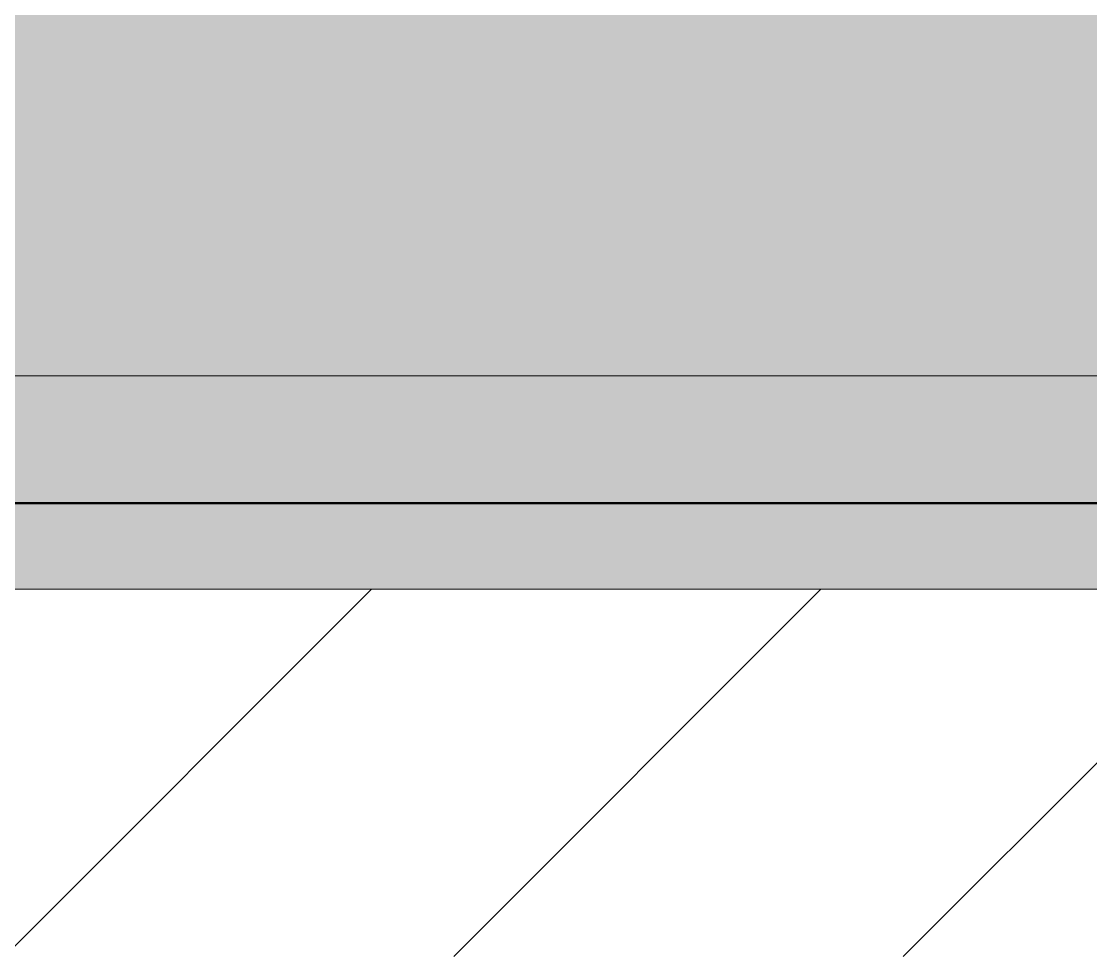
# Model space of a CAD drawing. Header units: millimetres. Extents: x -155050 to -36395, y -2753 to 7638.
# Drawn here: x -59023 to -56500, y -1819 to 386 of the extents above; entities that cross this region are included whole.
import ezdxf

# ---------------------------------------------------------------- set-up
doc = ezdxf.new("R2010")
doc.units = ezdxf.units.MM
for name, pattern in [('IMPORT-DASHDOT', [11.176, 8.128, -1.524, 0, -1.524]), ('IMPORT-DASHED _2_', [9.652, 8.128, -1.524]), ('IMPORT-DĚLICÍ2 _2_', [15.875, 6.35, -3.175, 0, -3.175, 0, -3.175]), ('IMPORT-KANVBRDO', [20, 7, -6.5, 0, -6.5]), ('IMPORT-PHANTOM2', [14.732, 8.128, -1.524, 1.016, -1.524, 1.016, -1.524])]:
    doc.linetypes.add(name, pattern=pattern)
for name, color, linetype, lineweight, true_color in [('---1 - PBS PNP-1', 1, 'Continuous', 35, 0xff0000), ('00_pl_deštová voda oblast', 6, 'Continuous', 25, 0xff00ff), ('00_pL_hranice pozemku', 1, 'Continuous', 35, 0xff0000), ('00_pL_katastr', 150, 'Continuous', 9, 0x007fff), ('00_pL_katastr-1', 150, 'Continuous', 35, 0x007fff), ('212_HK_situace_03_dwg-1', 40, 'Continuous', 9, 0xffbf00), ('A-WALL-1', 7, 'Continuous', 9, 0xd7d5cb), ('A-WALL-3', 7, 'Continuous', 9, 0xdeddc7), ('A-WALL-4', 7, 'Continuous', 9, 0x787878), ('hch kanal-2', 6, 'IMPORT-KANVBRDO', 9, 0xff00ff), ('hch oploceni-1', 7, 'IMPORT-DĚLICÍ2 _2_', 9, 0x00a5a5), ('hch teren-1', 7, 'Continuous', 9, 0x00a5a5), ('hch tok-1', 7, 'Continuous', 9, 0x00a5a5), ('hchrozvodi-1', 7, 'IMPORT-DĚLICÍ2 _2_', 9, 0x00a5a5), ('Kóty-1', 3, 'IMPORT-DASHED _2_', 9, 0x00ff00), ('Obrys', 2, 'Continuous', 9, 0xffff00), ('Obrys-3', 5, 'Continuous', 9, 0x0000ff), ('Obrys-4', 5, 'IMPORT-DASHDOT', 9, 0x0000ff), ('PDF7_0V_popis-vodovod-ostatní', 9, 'Continuous', 9, 0x808080), ('PDF7_36', 9, 'Continuous', 9, 0x808080), ('PDF7_bod-vyska', 7, 'Continuous', 9, 0x7f5f00), ('PDF7_GASNET PLYN STŘEDOTLAK', 9, 'Continuous', 9, 0x808080), ('PDF7_GASNET PLYN STŘEDOTLAK OCHRANNĚ PÁSMO', 7, 'Continuous', 9, 0xa5a552), ('PDF7_GP Budovy', 7, 'Continuous', 9, 0x260000), ('PDF7_GP Hraniční linie', 7, 'Continuous', 9, 0x0052a5), ('PDF7_GP Kanalizační objekty', 30, 'Continuous', 9, 0xff7f00), ('PDF7_GP Plotové linie', 7, 'Continuous', 9, 0x0052a5), ('PDF7_GP Výšky bodů', 7, 'Continuous', 9, 0x0052a5), ('PDF7_ISN_KANALIZACE_PŘÍPOJKA', 9, 'Continuous', 9, 0x808080), ('PDF7_ISS CETIN Nadzemní sítě', 9, 'Continuous', 9, 0x808080), ('PDF7_ISS CETIN Zaměřené a kótované vnitřní STP', 9, 'Continuous', 9, 0x808080), ('PDF7_ISS DEŠŤOVÁ KANALIZACE', 9, 'Continuous', 9, 0x808080), ('PDF7_ISS KRÁLOVÉHRADECKÁ PROVOZNÍ SPLAŠKOVÁ KANALIZACE', 9, 'Continuous', 9, 0x808080), ('PDF7_ISS KRÁLOVÉHRADECKÁ PROVOZNÍ SPLAŠKOVÁ KANALIZACE ŠACHTY', 7, 'Continuous', 9, 0xa55200), ('PDF7_ISS KRÁLOVÉHRADECKÁ PROVOZNÍ VODOVOD HL ŘAD', 9, 'Continuous', 9, 0x808080), ('PDF7_ISS TECHNICKÉ SLUŽBY HK VO', 9, 'Continuous', 9, 0x808080), ('PDF7_ISS ČEZ DISTRIBUCE NN', 9, 'Continuous', 9, 0x808080), ('PDF7_ISS ČEZ DISTRIBUCE VN PODZEMNÍ', 9, 'Continuous', 9, 0x808080), ('PDF7_Pouchov_726559$0$23700', 7, 'Continuous', 9, 0x52a5a5), ('PDF7_Slezské Předměstí_646971$0$21900', 7, 'Continuous', 9, 0x002600), ('PDF7_Slezské Předměstí_646971$0$23700', 9, 'Continuous', 9, 0x808080), ('Vlastní 1_A-DETL-GENF-1', 9, 'Continuous', 9, 0x808080)]:
    doc.layers.add(name, color=color, linetype=linetype, lineweight=lineweight, true_color=true_color)
for name, color, linetype, lineweight in [('0-1', 7, 'Continuous', 9), ('00_pL_KOTY', 7, 'Continuous', 9), ('00_pl_rozhrani ploch', 7, 'Continuous', 18), ('00_pL_stavajici objekty', 7, 'Continuous', 50), ('2966-1_navrh dispozice stroju-HK_02_dwg-1', 7, 'Continuous', 9), ('2966-1_navrh dispozice stroju-HK_dwg-1', 7, 'Continuous', 9), ('A-DETL-THIN', 7, 'Continuous', 9), ('A-WALL', 7, 'Continuous', 9), ('HK_TEREN_SESAZENI_dwg-1', 7, 'Continuous', 9), ('Kóty', 7, 'Continuous', 9), ('Obrys-7', 7, 'IMPORT-PHANTOM2', 9), ('PDF4_Geometry', 7, 'Continuous', 9), ('PDF7_ctv-sit', 7, 'Continuous', 9), ('PDF7_GP Popis', 7, 'Continuous', 9), ('PDF7_Slezské Předměstí_646971$0$404', 7, 'Continuous', 9)]:
    doc.layers.add(name, color=color, linetype=linetype, lineweight=lineweight)

# ---------------------------------------------------------------- blocks, each defined once
blk = doc.blocks.new('2966-1_navrh dispozice stroju-HK_dwg__OPEN-V46-Řez 5')
at = {"layer": 'Kóty'}
blk.add_line((181065.7, -750), (181940.7, -750), dxfattribs=at)
at = {"layer": 'Kóty', "flags": 128}
blk.add_lwpolyline([(181940.7, -750), (181065.7, -750), (181940.7, -750)], dxfattribs=at)
blk = doc.blocks.new('2966-1_navrh dispozice stroju-HK_dwg-867852-Řez 5')
at = {"layer": 'Kóty'}
blk.add_line((181940.7, -750), (198730.7, -750), dxfattribs=at)
at = {"layer": 'Obrys'}
blk.add_line((203519.7, -750), (179267.8, -750), dxfattribs=at)
blk.add_blockref('2966-1_navrh dispozice stroju-HK_dwg__OPEN-V46-Řez 5', (0, 0))
blk = doc.blocks.new('2966-1_navrh dispozice stroju-HK_02_dwg__OPEN-V47-Řez 5')
at = {"layer": 'Kóty'}
blk.add_line((181287.8, -750), (182162.8, -750), dxfattribs=at)
at = {"layer": 'Kóty', "flags": 128}
blk.add_lwpolyline([(182162.8, -750), (181287.8, -750), (182162.8, -750)], dxfattribs=at)
blk = doc.blocks.new('2966-1_navrh dispozice stroju-HK_02_dwg__X1438-904625-Řez 5')
at = {"layer": '0-1'}
for p, q in [((182866.5, -750), (182869.5, -750)), ((182866.5, -750), (182869.5, -750)), ((182866.5, -750), (182869.5, -750)), ((182866.5, -750), (182869.5, -750)), ((182868.9, -750), (182871, -750)), ((182873.4, -750), (182875.5, -750)), ((182877.9, -750), (182880, -750)), ((182882.4, -750), (182884.5, -750)), ((182886.8, -750), (182889, -750)), ((182891.3, -750), (182893.5, -750)), ((182896.8, -750), (182899.8, -750)), ((182898.6, -750), (182901.6, -750)), ((182905.7, -750), (182908.7, -750)), ((182907.5, -750), (182910.5, -750)), ((182914.7, -750), (182917.7, -750)), ((182916.5, -750), (182919.5, -750)), ((182923.7, -750), (182926.7, -750)), ((182925.5, -750), (182928.6, -750)), ((182931.1, -750), (182933.2, -750)), ((182935.6, -750), (182937.7, -750)), ((182940.1, -750), (182942.2, -750)), ((182944.6, -750), (182946.7, -750)), ((182949.1, -750), (182951.2, -750)), ((182953.5, -750), (182955.7, -750)), ((182954.4, -750), (182957.5, -750)), ((182954.5, -750), (182957.5, -750)), ((182954.5, -750), (182957.5, -750)), ((182954.5, -750), (182957.5, -750))]:
    blk.add_line(p, q, dxfattribs=at)
blk = doc.blocks.new('2966-1_navrh dispozice stroju-HK_02_dwg__X1439-904626-Řez 5')
at = {"layer": '0-1'}
for p, q in [((182862, -750), (182870, -750)), ((182862, -750), (182866, -750)), ((182862, -750), (182866, -750)), ((182862, -750), (182866, -750)), ((182862, -750), (182866, -750)), ((182862, -750), (182870, -750)), ((182862.2, -750), (182866, -750)), ((182862.4, -750), (182864.1, -750)), ((182862.5, -750), (182866, -750)), ((182863.9, -750), (182867.4, -750)), ((182866, -750), (182869.8, -750)), ((182866, -750), (182869.9, -750)), ((182869.6, -750), (182873.3, -750)), ((182872.4, -750), (182875.7, -750)), ((182874.7, -750), (182878.5, -750)), ((182876.3, -750), (182880.3, -750)), ((182883.5, -750), (182891.5, -750)), ((182885.3, -750), (182888.5, -750)), ((182890.3, -750), (182894.3, -750)), ((182896.5, -750), (182900.5, -750)), ((182899.3, -750), (182903.3, -750)), ((182905.5, -750), (182909.5, -750)), ((182908.3, -750), (182912.3, -750)), ((182914.5, -750), (182918.5, -750)), ((182917.2, -750), (182921.2, -750)), ((182923.4, -750), (182927.4, -750)), ((182926.2, -750), (182930.2, -750)), ((182932.4, -750), (182935.8, -750)), ((182935.8, -750), (182937.2, -750)), ((182937.4, -750), (182941.4, -750)), ((182939.2, -750), (182943.2, -750)), ((182946.4, -750), (182954.4, -750)), ((182947.9, -750), (182950.9, -750)), ((182953.2, -750), (182957.2, -750)), ((182954, -750), (182958, -750)), ((182954, -750), (182958, -750)), ((182954.8, -750), (182958, -750)), ((182955.2, -750), (182958.2, -750)), ((182957.9, -750), (182962, -750)), ((182958, -750), (182961.4, -750)), ((182958, -750), (182962, -750)), ((182958, -750), (182962, -750)), ((182958, -750), (182962, -750)), ((182958, -750), (182962, -750)), ((182958, -750), (182962, -750)), ((182958.6, -750), (182961.9, -750)), ((182960, -750), (182961.4, -750))]:
    blk.add_line(p, q, dxfattribs=at)
blk = doc.blocks.new('2966-1_navrh dispozice stroju-HK_02_dwg-876232-Řez 5')
at = {"layer": '0-1'}
for p, q in [((182866, -750), (182862, -750)), ((182865.2, -750), (182862, -750)), ((182865.2, -750), (182862, -750)), ((182865.2, -750), (182862, -750)), ((182865.2, -750), (182862, -750)), ((182866, -750), (182862, -750)), ((182866, -750), (182865.2, -750)), ((182866, -750), (182865.2, -750)), ((182866, -750), (182865.2, -750)), ((182866, -750), (182865.2, -750)), ((182867, -750), (182866, -750)), ((182866.8, -750), (182866, -750)), ((182866.8, -750), (182866, -750)), ((182866.8, -750), (182866, -750)), ((182866.8, -750), (182866, -750)), ((182867, -750), (182866, -750)), ((182866, -750), (182871.8, -750)), ((182871.8, -750), (182866, -750)), ((182867.6, -750), (182866.5, -750)), ((182867.6, -750), (182866.5, -750)), ((182870, -750), (182866.8, -750)), ((182870, -750), (182866.8, -750)), ((182870, -750), (182866.8, -750)), ((182870, -750), (182866.8, -750)), ((182871, -750), (182867, -750)), ((182867, -750), (182871, -750)), ((182867.6, -750), (182891.9, -750)), ((182891.9, -750), (182867.6, -750)), ((182870.6, -750), (182869.5, -750)), ((182870.6, -750), (182869.5, -750)), ((182870.6, -750), (182893.2, -750)), ((182893.2, -750), (182870.6, -750)), ((182872, -750), (182871, -750)), ((182872, -750), (182871, -750)), ((182875.7, -750), (182871.8, -750)), ((182875.7, -750), (182871.8, -750)), ((182875.9, -750), (182872, -750)), ((182875.9, -750), (182872, -750)), ((182886.5, -750), (182875.5, -750)), ((182886.5, -750), (182875.5, -750)), ((182886.5, -750), (182875.5, -750)), ((182886.5, -750), (182875.5, -750)), ((182876.7, -750), (182875.7, -750)), ((182876.7, -750), (182875.7, -750)), ((182886, -750), (182875.9, -750)), ((182875.9, -750), (182886, -750)), ((182885.3, -750), (182876.7, -750)), ((182876.7, -750), (182885.3, -750)), ((182886.2, -750), (182885.3, -750)), ((182886.2, -750), (182885.3, -750)), ((182889.9, -750), (182886, -750)), ((182889.9, -750), (182886, -750)), ((182890.2, -750), (182886.2, -750)), ((182890.2, -750), (182886.2, -750)), ((182890.9, -750), (182889.9, -750)), ((182890.9, -750), (182889.9, -750)), ((182933.8, -750), (182890.2, -750)), ((182890.2, -750), (182933.8, -750)), ((182933, -750), (182890.9, -750)), ((182890.9, -750), (182933, -750)), ((182894.8, -750), (182891.9, -750)), ((182894.8, -750), (182891.9, -750)), ((182896, -750), (182893.2, -750)), ((182896, -750), (182893.2, -750)), ((182894.8, -750), (182929.1, -750)), ((182929.1, -750), (182894.8, -750)), ((182896, -750), (182927.9, -750)), ((182927.9, -750), (182896, -750)), ((182919, -750), (182905, -750)), ((182919, -750), (182905, -750)), ((182919, -750), (182905, -750)), ((182930.7, -750), (182927.9, -750)), ((182930.7, -750), (182927.9, -750)), ((182932, -750), (182929.1, -750)), ((182932, -750), (182929.1, -750)), ((182930.7, -750), (182953.3, -750)), ((182953.3, -750), (182930.7, -750)), ((182956.3, -750), (182932, -750)), ((182932, -750), (182956.3, -750)), ((182934, -750), (182933, -750)), ((182934, -750), (182933, -750)), ((182937.7, -750), (182933.8, -750)), ((182937.7, -750), (182933.8, -750)), ((182937.9, -750), (182934, -750)), ((182937.9, -750), (182934, -750)), ((182948.5, -750), (182937.5, -750)), ((182948.5, -750), (182937.5, -750)), ((182948.5, -750), (182937.5, -750)), ((182948.5, -750), (182937.5, -750)), ((182938.7, -750), (182937.7, -750)), ((182938.7, -750), (182937.7, -750)), ((182948, -750), (182937.9, -750)), ((182937.9, -750), (182948, -750)), ((182947.3, -750), (182938.7, -750)), ((182938.7, -750), (182947.3, -750)), ((182948.2, -750), (182947.3, -750)), ((182948.2, -750), (182947.3, -750)), ((182951.9, -750), (182948, -750)), ((182951.9, -750), (182948, -750)), ((182952.2, -750), (182948.2, -750)), ((182952.2, -750), (182948.2, -750)), ((182952.9, -750), (182951.9, -750)), ((182952.9, -750), (182951.9, -750)), ((182958, -750), (182952.2, -750)), ((182952.2, -750), (182958, -750)), ((182957, -750), (182952.9, -750)), ((182952.9, -750), (182957, -750)), ((182954.5, -750), (182953.3, -750)), ((182954.5, -750), (182953.3, -750)), ((182957.2, -750), (182954, -750)), ((182957.2, -750), (182954, -750)), ((182957.2, -750), (182954, -750)), ((182957.2, -750), (182954, -750)), ((182957.5, -750), (182956.3, -750)), ((182957.5, -750), (182956.3, -750)), ((182958, -750), (182957, -750)), ((182958, -750), (182957, -750)), ((182958, -750), (182957.2, -750)), ((182958, -750), (182957.2, -750)), ((182958, -750), (182957.2, -750)), ((182958, -750), (182957.2, -750)), ((182962, -750), (182958, -750)), ((182958.8, -750), (182958, -750)), ((182958.8, -750), (182958, -750)), ((182958.8, -750), (182958, -750)), ((182958.8, -750), (182958, -750)), ((182962, -750), (182958, -750)), ((182962, -750), (182958.8, -750)), ((182962, -750), (182958.8, -750)), ((182962, -750), (182958.8, -750)), ((182962, -750), (182958.8, -750))]:
    blk.add_line(p, q, dxfattribs=at)
at = {"layer": '0-1', "flags": 128}
for points in [[(182862, -750), (182867, -750), (182957, -750), (182962, -750)], [(182962, -750), (182957, -750), (182867, -750), (182862, -750)]]:
    blk.add_lwpolyline(points, dxfattribs=at)
at = {"layer": 'Kóty'}
blk.add_line((182162.8, -750), (198952.8, -750), dxfattribs=at)
blk.add_line((182162.8, -750), (198952.8, -750), dxfattribs=at)
at = {"layer": 'Kóty-1'}
for p, q in [((188705, -750), (182187.8, -750)), ((182187.8, -750), (188705, -750))]:
    blk.add_line(p, q, dxfattribs=at)
at = {"layer": 'Obrys'}
for p, q in [((179267.8, -750), (203741.8, -750)), ((203741.8, -750), (179267.8, -750)), ((184274.1, -750), (182387.8, -750)), ((182387.8, -750), (188505, -750))]:
    blk.add_line(p, q, dxfattribs=at)
at = {"layer": 'Obrys-3'}
for p, q in [((181587.8, -750), (180987.8, -750)), ((180987.8, -750), (181587.8, -750)), ((181587.8, -750), (180987.8, -750)), ((181587.8, -750), (200127.8, -750)), ((200127.8, -750), (181587.8, -750)), ((199807.8, -750), (181587.8, -750))]:
    blk.add_line(p, q, dxfattribs=at)
at = {"layer": 'Obrys-3', "flags": 128}
blk.add_lwpolyline([(199802.8, -750), (181587.8, -750), (180987.8, -750)], dxfattribs=at)
at = {"layer": 'Obrys-4'}
for p, q in [((180587.8, -750), (192527.8, -750)), ((180587.8, -750), (183267.8, -750)), ((181287.8, -750), (186787.8, -750))]:
    blk.add_line(p, q, dxfattribs=at)
at = {"layer": 'Obrys-7'}
blk.add_line((182912, -750), (184537, -750), dxfattribs=at)
for name in ['2966-1_navrh dispozice stroju-HK_02_dwg__OPEN-V47-Řez 5', '2966-1_navrh dispozice stroju-HK_02_dwg__OPEN-V47-Řez 5', '2966-1_navrh dispozice stroju-HK_02_dwg__X1439-904626-Řez 5', '2966-1_navrh dispozice stroju-HK_02_dwg__X1438-904625-Řez 5']:
    blk.add_blockref(name, (0, 0))
blk = doc.blocks.new('212_HK_situace_03_dwg-886969-Řez 5')
at = {"layer": '---1 - PBS PNP-1'}
blk.add_line((184098, -750), (180418.4, -750), dxfattribs=at)
at = {"layer": '00_pl_deštová voda oblast'}
for p, q in [((179268.2, -750), (184243.1, -750)), ((200043.4, -750), (180549.2, -750))]:
    blk.add_line(p, q, dxfattribs=at)
at = {"layer": '00_pl_deštová voda oblast', "flags": 128}
blk.add_lwpolyline([(200045.5, -750), (200045.1, -750), (180445.2, -750)], dxfattribs=at)
at = {"layer": '00_pL_hranice pozemku', "flags": 128}
blk.add_lwpolyline([(179267.8, -750), (190825.3, -750), (190825.2, -750), (200517.2, -750), (200432.6, -750), (203816.9, -750)], dxfattribs=at)
at = {"layer": '00_pL_katastr'}
blk.add_line((179267.8, -750), (187547.7, -750), dxfattribs=at)
at = {"layer": '00_pL_katastr', "flags": 128}
blk.add_lwpolyline([(179267.8, -750), (184793.1, -750), (182600.5, -750), (179267.8, -750)], dxfattribs=at)
blk.add_lwpolyline([(184793.1, -750), (200400.1, -750), (198207.5, -750), (182600.5, -750)], close=True, dxfattribs=at)
at = {"layer": '00_pL_katastr-1'}
for p, q in [((181494.6, -750), (179267.8, -750)), ((179267.8, -750), (203816.9, -750)), ((179267.8, -750), (203816.9, -750)), ((179267.8, -750), (203816.9, -750)), ((203816.9, -750), (179267.8, -750)), ((179267.8, -750), (194306.1, -750)), ((179267.8, -750), (191144.3, -750)), ((203816.9, -750), (179267.8, -750)), ((184245.8, -750), (179267.8, -750))]:
    blk.add_line(p, q, dxfattribs=at)
at = {"layer": '00_pL_katastr-1', "flags": 128}
for points in [[(179267.8, -750), (180387, -750), (190827.9, -750), (199063.2, -750), (203816.9, -750)], [(179267.8, -750), (183088.2, -750), (185047, -750), (184719.3, -750), (181494.6, -750)], [(179267.8, -750), (189670, -750), (187547.7, -750), (203518.5, -750), (196394.9, -750), (179267.8, -750)], [(203816.9, -750), (186983.6, -750), (187223.2, -750), (179267.8, -750)], [(179267.8, -750), (185852.7, -750), (188324, -750), (200935.3, -750), (203816.9, -750)], [(179267.8, -750), (194666.6, -750), (198047.6, -750), (202800.4, -750), (196394.9, -750), (196349.3, -750), (193555.8, -750), (179267.8, -750)], [(179267.8, -750), (185608.4, -750), (190751.4, -750), (190749.7, -750), (194726.1, -750), (196002.9, -750), (200511.7, -750), (200463.8, -750), (200417.6, -750), (203816.9, -750)]]:
    blk.add_lwpolyline(points, dxfattribs=at)
blk.add_lwpolyline([(195945.8, -750), (182563.5, -750), (182545.9, -750), (195925.9, -750)], close=True, dxfattribs=at)
at = {"layer": '00_pL_KOTY', "flags": 128}
for points in [[(179267.8, -750), (181006.2, -750), (182550.8, -750), (179267.8, -750)], [(181309.8, -750), (182117.4, -750), (181364.2, -750)], [(181569.3, -750), (184453.4, -750), (183700.3, -750)]]:
    blk.add_lwpolyline(points, dxfattribs=at)
at = {"layer": '00_pl_rozhrani ploch'}
blk.add_line((179267.8, -750), (184878.1, -750), dxfattribs=at)
at = {"layer": '00_pl_rozhrani ploch', "flags": 128}
blk.add_lwpolyline([(183368.2, -750), (183369.2, -750), (187769.2, -750), (187768.2, -750)], dxfattribs=at)
at = {"layer": '00_pL_stavajici objekty'}
blk.add_line((179267.8, -750), (203816.9, -750), dxfattribs=at)
at = {"layer": '00_pL_stavajici objekty', "flags": 128}
for points in [[(203816.9, -750), (186930.3, -750), (187170, -750), (179267.8, -750)], [(184775.6, -750), (185106.2, -750), (183178.7, -750), (179323.6, -750), (179267.8, -750)], [(179267.8, -750), (181585.2, -750), (184775.6, -750)]]:
    blk.add_lwpolyline(points, dxfattribs=at)
blk.add_lwpolyline([(195918, -750), (182558.4, -750), (182570, -750), (195929.6, -750)], close=True, dxfattribs=at)
at = {"layer": 'PDF4_Geometry'}
for p, q in [((203816.9, -750), (179267.8, -750)), ((179267.8, -750), (203816.9, -750)), ((179267.8, -750), (203816.9, -750)), ((179267.8, -750), (194252.8, -750)), ((179267.8, -750), (191091, -750)), ((203816.9, -750), (179267.8, -750)), ((184192.5, -750), (179267.8, -750))]:
    blk.add_line(p, q, dxfattribs=at)
at = {"layer": 'PDF4_Geometry', "flags": 128}
for points in [[(179267.8, -750), (187494.4, -750), (203465.2, -750), (196341.6, -750), (179267.8, -750)], [(179267.8, -750), (189616.7, -750), (187494.4, -750)], [(179267.8, -750), (193502.6, -750), (196296, -750), (196341.6, -750), (202747.1, -750), (197994.3, -750), (194613.3, -750), (179267.8, -750)], [(179267.8, -750), (184739.8, -750), (182547.2, -750), (179267.8, -750)]]:
    blk.add_lwpolyline(points, dxfattribs=at)
blk.add_lwpolyline([(184739.8, -750), (200346.9, -750), (198154.3, -750), (182547.2, -750)], close=True, dxfattribs=at)
at = {"layer": 'PDF7_0V_popis-vodovod-ostatní', "flags": 128}
blk.add_lwpolyline([(191220.8, -750), (191221.4, -750), (179267.8, -750)], dxfattribs=at)
at = {"layer": 'PDF7_36', "flags": 128}
blk.add_lwpolyline([(180633.6, -750), (182561.2, -750)], close=True, dxfattribs=at)
at = {"layer": 'PDF7_bod-vyska', "flags": 128}
for points in [[(180523.2, -750), (180523.1, -750), (180523.1, -750), (180523.1, -750), (180523.1, -750), (180656, -750), (180722.4, -750), (180788.9, -750), (180855.4, -750), (180921.9, -750), (180921.9, -750), (180921.9, -750), (180855.6, -750), (181254.3, -750)], [(181054.7, -750), (181320.5, -750), (181320.6, -750), (181453.5, -750), (181519.9, -750), (181586.4, -750), (181652.9, -750), (181719.4, -750), (181719.4, -750), (181719.5, -750), (181653, -750), (181586.6, -750), (181453.7, -750), (181320.7, -750)], [(182317.5, -750), (181852.1, -750), (181852.3, -750), (182250.9, -750)], [(183048.1, -750), (182782.3, -750), (182915.4, -750), (182981.8, -750), (183048.2, -750), (183181.2, -750), (183314.1, -750), (183380.6, -750), (183447.1, -750), (183447.1, -750), (183447.1, -750), (183380.7, -750), (183314.2, -750), (183181.3, -750), (183114.9, -750), (183048.4, -750)], [(183712.7, -750), (183646.2, -750), (183513.3, -750), (183446.8, -750), (183380.4, -750), (183380.4, -750), (183513.4, -750), (183579.9, -750), (183712.9, -750), (183845.8, -750), (183912.3, -750), (183978.7, -750), (184045.2, -750), (184045.1, -750), (183978.6, -750), (183978.6, -750), (183845.7, -750), (183779.2, -750), (183646.3, -750), (183579.9, -750), (183579.9, -750), (183579.9, -750)]]:
    blk.add_lwpolyline(points, dxfattribs=at)
at = {"layer": 'PDF7_ctv-sit'}
for p, q in [((181321.3, -750), (182849.6, -750)), ((181453.8, -750), (182717.1, -750))]:
    blk.add_line(p, q, dxfattribs=at)
at = {"layer": 'PDF7_GASNET PLYN STŘEDOTLAK', "flags": 128}
for points in [[(181390.5, -750), (181589.9, -750), (181589.8, -750), (181988.6, -750), (181988.7, -750), (182188.1, -750), (181988.7, -750), (181988.6, -750), (181589.8, -750), (181589.9, -750)], [(182385.3, -750), (182185.9, -750), (182186, -750), (181787.2, -750), (181787.1, -750), (181587.7, -750), (181787.1, -750), (181787.2, -750), (182186, -750), (182185.9, -750)], [(181722.8, -750), (181722.8, -750)], [(181855.7, -750), (181855.7, -750)], [(181920.1, -750), (181920.1, -750)], [(182053, -750), (182053, -750)], [(182586.9, -750), (183384.5, -750)], [(183581.7, -750), (182784.1, -750)]]:
    blk.add_lwpolyline(points, close=True, dxfattribs=at)
at = {"layer": 'PDF7_GASNET PLYN STŘEDOTLAK OCHRANNĚ PÁSMO', "flags": 128}
for points in [[(181321.6, -750), (181122.2, -750)], [(181191.4, -750), (181390.8, -750)], [(181456.6, -750), (181257.2, -750)], [(181322.2, -750), (181521.6, -750)], [(181587.4, -750), (181388, -750)], [(181722.5, -750), (181523.1, -750)], [(181523.7, -750), (181723.1, -750)], [(181588.1, -750), (181787.5, -750)], [(181919.8, -750), (181720.4, -750)], [(181789.6, -750), (181989, -750)], [(182054.8, -750), (181855.4, -750)], [(181920.4, -750), (182119.8, -750)], [(182185.6, -750), (181986.2, -750)], [(182387.1, -750), (182121.3, -750)], [(182121.9, -750), (182321.3, -750)], [(182186.3, -750), (182385.7, -750)], [(182517.9, -750), (182318.5, -750)], [(182387.8, -750), (182653.7, -750)], [(182653, -750), (182453.6, -750)], [(182518.6, -750), (182718, -750)], [(182783.8, -750), (182584.4, -750)], [(182720.1, -750), (182919.5, -750)], [(182784.4, -750), (182983.8, -750)], [(182985.3, -750), (182785.9, -750)], [(183116.1, -750), (182916.7, -750)], [(183251.2, -750), (183051.8, -750)], [(183052.4, -750), (183251.8, -750)], [(183116.8, -750), (183316.2, -750)], [(183382, -750), (183182.6, -750)], [(183318.3, -750), (183517.7, -750)], [(183583.5, -750), (183384.1, -750)], [(183449.1, -750), (183648.5, -750)], [(183714.3, -750), (183514.9, -750)], [(183849.4, -750), (183650, -750)], [(183650.6, -750), (183850, -750)]]:
    blk.add_lwpolyline(points, close=True, dxfattribs=at)
at = {"layer": 'PDF7_GP Budovy', "flags": 128}
blk.add_lwpolyline([(179267.8, -750), (184775.6, -750), (185106.2, -750), (179323.6, -750)], dxfattribs=at)
blk.add_lwpolyline([(182570, -750), (182558.4, -750), (195918, -750), (195929.6, -750)], close=True, dxfattribs=at)
at = {"layer": 'PDF7_GP Hraniční linie'}
blk.add_line((182368.7, -750), (179267.8, -750), dxfattribs=at)
at = {"layer": 'PDF7_GP Hraniční linie', "flags": 128}
for points in [[(179267.8, -750), (179522.4, -750), (183311, -750), (183708.9, -750), (185038.2, -750), (182311.2, -750), (179267.8, -750)], [(203816.9, -750), (189170.9, -750), (179267.8, -750)], [(179267.8, -750), (189500.9, -750), (203816.9, -750)], [(179267.8, -750), (181523.7, -750), (185377.2, -750), (185708.1, -750), (184644.6, -750), (184577.5, -750)], [(179267.8, -750), (181903.6, -750), (181905.9, -750), (179267.8, -750)], [(179267.8, -750), (182504.3, -750), (182570, -750)], [(179267.8, -750), (181452.5, -750), (184378.1, -750)], [(179267.8, -750), (185267, -750), (191581.5, -750), (200953.1, -750), (203816.9, -750)], [(182558.4, -750), (182691.3, -750), (182624.6, -750), (184552.1, -750), (184552.4, -750)]]:
    blk.add_lwpolyline(points, dxfattribs=at)
at = {"layer": 'PDF7_GP Kanalizační objekty'}
for p, q in [((182018, -750), (181552.7, -750)), ((182089.3, -750), (181624, -750)), ((182147.7, -750), (181682.4, -750)), ((182214.1, -750), (181748.8, -750)), ((182358.3, -750), (181893, -750))]:
    blk.add_line(p, q, dxfattribs=at)
at = {"layer": 'PDF7_GP Plotové linie'}
blk.add_line((185640.9, -750), (179268, -750), dxfattribs=at)
at = {"layer": 'PDF7_GP Popis'}
blk.add_line((183688, -750), (183422, -750), dxfattribs=at)
at = {"layer": 'PDF7_GP Popis', "flags": 128}
blk.add_lwpolyline([(183555, -750), (183555, -750), (183554.9, -750), (183621.4, -750), (183687.9, -750), (183687.9, -750), (183754.4, -750), (183754.4, -750), (183754.4, -750), (183688, -750), (183621.5, -750)], dxfattribs=at)
at = {"layer": 'PDF7_GP Výšky bodů', "flags": 128}
for points in [[(180925.6, -750), (180992, -750), (181058.5, -750), (181125, -750), (181125, -750), (181191.5, -750), (181191.5, -750), (181257.9, -750), (181258, -750), (181191.5, -750), (181125.1, -750), (181058.6, -750)], [(181087.8, -750), (181021.3, -750), (180954.9, -750), (180954.9, -750), (181021.4, -750), (181087.9, -750), (181154.3, -750), (181154.4, -750), (181220.8, -750), (181287.3, -750), (181287.2, -750), (181220.8, -750), (181154.3, -750), (181087.8, -750), (181021.4, -750), (181021.4, -750), (181087.9, -750)], [(181287.1, -750), (181154.2, -750), (181220.7, -750), (181220.7, -750), (181287.2, -750), (181287.1, -750), (181353.6, -750), (181420.1, -750), (181420.1, -750), (181486.6, -750), (181486.6, -750), (181486.6, -750), (181420.2, -750), (181353.7, -750)], [(181386.2, -750), (181186.7, -750), (181253.2, -750), (181386.1, -750)], [(181457.3, -750), (181191.3, -750), (181257.9, -750), (181457.3, -750)], [(181241.3, -750), (181374.2, -750), (181440.7, -750), (181440.7, -750), (181507.2, -750), (181507.2, -750), (181573.7, -750), (181573.7, -750), (181640.2, -750), (181640.2, -750), (181573.7, -750), (181507.3, -750), (181440.8, -750)], [(181295.4, -750), (181428.3, -750), (181494.8, -750), (181494.8, -750), (181561.2, -750), (181627.7, -750), (181627.7, -750), (181627.8, -750), (181627.8, -750), (181561.3, -750), (181494.8, -750)], [(181298.6, -750), (181431.5, -750), (181431.6, -750), (181498, -750), (181564.5, -750), (181564.5, -750), (181631, -750), (181564.6, -750), (181498.1, -750), (181431.6, -750)], [(181303.4, -750), (181436.3, -750), (181436.4, -750), (181502.8, -750), (181569.3, -750)], [(181305.5, -750), (181438.4, -750), (181438.4, -750), (181504.9, -750), (181571.4, -750), (181571.4, -750), (181637.8, -750), (181637.9, -750), (181637.9, -750), (181571.4, -750), (181505, -750), (181505, -750)], [(181361.8, -750), (181494.7, -750), (181494.7, -750), (181561.2, -750), (181627.7, -750), (181627.7, -750), (181694.2, -750), (181694.2, -750), (181694.2, -750), (181627.8, -750), (181561.3, -750), (181561.3, -750)], [(181569.3, -750), (181569.3, -750), (181635.8, -750), (181635.8, -750), (181635.8, -750), (181569.4, -750), (181502.9, -750), (181502.9, -750)], [(181585.4, -750), (181518.9, -750), (181518.9, -750), (181585.3, -750), (181651.8, -750), (181718.3, -750), (181718.3, -750), (181718.3, -750), (181718.4, -750), (181917.8, -750)], [(181830.4, -750), (181564.4, -750), (181631, -750), (181830.3, -750)], [(181572.4, -750), (181705.3, -750), (181705.4, -750), (181771.8, -750), (181838.3, -750), (181838.3, -750), (181904.8, -750), (181904.8, -750), (181904.8, -750), (181838.4, -750), (181771.9, -750)], [(181839.5, -750), (181573.6, -750), (181640.1, -750), (181839.5, -750)], [(181893.6, -750), (181627.6, -750), (181694.2, -750), (181827, -750)], [(181835.2, -750), (181635.7, -750), (181702.2, -750), (181835.1, -750)], [(181837.2, -750), (181637.7, -750), (181704.3, -750), (181837.2, -750)], [(181646.7, -750), (181779.6, -750), (181779.6, -750), (181846.1, -750), (181846.1, -750), (181912.6, -750), (181979, -750), (181979, -750), (181979.1, -750), (181979.1, -750), (181912.6, -750), (181846.2, -750)], [(181960, -750), (181694.1, -750), (181760.6, -750), (181893.5, -750)], [(181703.9, -750), (181836.8, -750), (181836.9, -750), (181903.3, -750), (181969.8, -750), (182036.3, -750), (182036.3, -750), (182036.3, -750), (181969.9, -750), (181903.4, -750), (181903.4, -750)], [(181851.1, -750), (181718.2, -750), (181851.2, -750), (181851.2, -750), (181917.7, -750), (181984.1, -750), (182050.6, -750), (182050.6, -750), (182050.6, -750), (182050.7, -750), (181984.2, -750), (181917.7, -750)], [(181766.6, -750), (181899.6, -750), (181899.6, -750), (181966.1, -750), (182032.5, -750), (182032.5, -750), (182099, -750), (182099, -750), (182099.1, -750), (182032.6, -750), (181966.1, -750)], [(181770.6, -750), (181903.5, -750), (181903.5, -750), (181970, -750), (182036.4, -750), (182036.5, -750), (182102.9, -750), (182103, -750), (182103, -750), (182036.5, -750), (181970.1, -750), (181970, -750)], [(181834.1, -750), (181967, -750), (182033.5, -750), (182033.5, -750), (182100, -750), (182166.5, -750), (182166.5, -750), (182166.5, -750), (182166.5, -750), (182100.1, -750), (182033.6, -750)], [(181834.3, -750), (181967.2, -750), (182033.7, -750), (182100.1, -750), (182166.6, -750), (182166.7, -750), (182166.7, -750), (182166.7, -750), (182100.2, -750), (182033.8, -750), (182033.7, -750)], [(181893.9, -750), (182026.8, -750), (182026.8, -750), (182093.3, -750), (182159.8, -750), (182226.2, -750), (182226.2, -750), (182226.3, -750), (182159.8, -750), (182093.4, -750), (182093.3, -750)], [(181896.6, -750), (182096, -750), (182229.1, -750)], [(181900.3, -750), (182033.2, -750), (182033.2, -750), (182099.7, -750), (182166.2, -750), (182232.7, -750), (182232.7, -750), (182232.7, -750), (182166.2, -750), (182099.8, -750)], [(182104.2, -750), (181904.7, -750), (181904.8, -750), (182104.1, -750)], [(181905.8, -750), (182105.2, -750), (182238.2, -750)], [(181906.2, -750), (181972.6, -750), (182039.1, -750), (182105.6, -750), (182172.1, -750), (182172.1, -750), (182238.6, -750), (182172.1, -750), (182105.7, -750), (182039.2, -750)], [(181959.9, -750), (182092.7, -750), (182225.8, -750)], [(181967.9, -750), (182100.8, -750), (182233.9, -750)], [(181970, -750), (182102.9, -750), (182235.9, -750)], [(181971.9, -750), (182104.8, -750), (182104.9, -750), (182171.3, -750), (182237.8, -750), (182237.8, -750), (182304.3, -750), (182304.3, -750), (182304.3, -750), (182237.9, -750), (182171.4, -750), (182104.9, -750)], [(182244.9, -750), (181978.9, -750), (182045.5, -750), (182178.4, -750)], [(182026.3, -750), (182159.2, -750), (182292.2, -750)], [(182302.1, -750), (182036.2, -750), (182102.7, -750), (182235.6, -750)], [(182092.9, -750), (182225.8, -750), (182225.9, -750), (182292.4, -750), (182358.8, -750), (182425.3, -750), (182425.3, -750), (182425.3, -750), (182358.9, -750), (182292.4, -750)], [(182298.4, -750), (182098.9, -750), (182099, -750), (182298.3, -750)], [(182368.8, -750), (182102.8, -750), (182169.4, -750), (182302.3, -750)], [(182162.5, -750), (182228.9, -750), (182228.9, -750), (182428.4, -750)], [(182432.3, -750), (182166.4, -750), (182232.9, -750), (182365.8, -750)], [(182432.5, -750), (182166.5, -750), (182233.1, -750), (182366, -750)], [(182238.1, -750), (182171.6, -750), (182171.6, -750), (182238, -750), (182304.5, -750), (182304.5, -750), (182371, -750), (182371, -750), (182371, -750), (182371.1, -750), (182570.5, -750)], [(182437.9, -750), (182171.9, -750), (182238.5, -750), (182437.9, -750)], [(182425.6, -750), (182226.1, -750), (182226.2, -750), (182425.6, -750)], [(182432, -750), (182232.5, -750), (182299.1, -750), (182432, -750)], [(182233.7, -750), (182233.7, -750), (182233.7, -750), (182300.2, -750), (182366.6, -750), (182366.7, -750), (182433.1, -750), (182433.2, -750), (182566.1, -750)], [(182236.9, -750), (182369.8, -750), (182502.9, -750)], [(182358.5, -750), (182292.1, -750), (182358.6, -750), (182358.6, -750), (182425, -750), (182425, -750), (182491.5, -750), (182558, -750), (182558, -750), (182624.5, -750), (182624.5, -750), (182558, -750), (182491.6, -750), (182425.1, -750)], [(182558.1, -750), (182292.1, -750), (182358.7, -750), (182491.6, -750)], [(182292.4, -750), (182425.3, -750), (182425.3, -750), (182491.8, -750), (182558.3, -750), (182558.3, -750), (182624.7, -750), (182624.8, -750), (182624.8, -750), (182558.3, -750), (182491.9, -750), (182491.9, -750)], [(182503.7, -750), (182304.2, -750), (182304.3, -750), (182503.6, -750)], [(182368.4, -750), (182501.3, -750), (182634.4, -750)], [(182377.6, -750), (182377.6, -750), (182377.6, -750), (182444.1, -750), (182510.5, -750), (182510.6, -750), (182577, -750), (182577.1, -750), (182710, -750)], [(182624.7, -750), (182425.2, -750), (182425.3, -750), (182624.6, -750)], [(182431.1, -750), (182564, -750), (182697.1, -750)], [(182435.1, -750), (182568, -750), (182701, -750)], [(182436.3, -750), (182569.2, -750), (182635.7, -750), (182702.2, -750), (182768.6, -750), (182768.6, -750), (182768.7, -750), (182768.7, -750), (182702.2, -750), (182635.8, -750)], [(182624.6, -750), (182491.7, -750), (182624.7, -750), (182624.7, -750), (182691.1, -750), (182757.6, -750), (182824.1, -750), (182890.6, -750), (182890.6, -750), (182824.1, -750), (182757.7, -750), (182691.2, -750)], [(182498.8, -750), (182631.7, -750), (182764.7, -750)], [(182558.4, -750), (182691.3, -750), (182824.3, -750)], [(182564.8, -750), (182697.7, -750), (182830.7, -750)], [(182569.9, -750), (182769.3, -750), (182902.3, -750)], [(182703.6, -750), (182637.1, -750), (182570.7, -750), (182570.7, -750), (182637.2, -750), (182703.7, -750), (182770.1, -750), (182770.2, -750), (182836.6, -750), (182903.1, -750), (182903, -750), (182836.6, -750), (182770.1, -750), (182703.6, -750), (182637.2, -750), (182637.2, -750), (182703.7, -750)], [(182776.3, -750), (182776.4, -750), (182776.4, -750), (182776.4, -750), (182709.9, -750), (182643.5, -750), (182643.5, -750), (182577, -750), (182577, -750), (182577, -750), (182643.4, -750), (182709.9, -750), (182776.3, -750), (182842.8, -750), (182842.9, -750), (182909.4, -750), (182842.9, -750), (182842.9, -750), (182776.5, -750), (182776.4, -750)], [(182630.5, -750), (182763.4, -750), (182829.9, -750), (182896.4, -750), (182962.8, -750), (182962.9, -750), (182962.9, -750), (182962.9, -750), (182896.4, -750), (182830, -750)], [(182646.4, -750), (182779.3, -750), (182845.9, -750), (182912.3, -750), (182978.8, -750), (182978.8, -750), (182978.8, -750), (182978.9, -750), (182912.4, -750), (182845.9, -750)], [(182691, -750), (182890.3, -750), (183023.4, -750)], [(182700.9, -750), (182700.9, -750), (182700.8, -750), (182767.3, -750), (182833.8, -750), (182833.8, -750), (182900.3, -750), (182900.3, -750), (182900.4, -750), (183033.3, -750)], [(182764.1, -750), (182897, -750), (182963.5, -750), (183030, -750), (183096.5, -750), (183096.5, -750), (183096.5, -750), (183096.5, -750), (183030.1, -750), (182963.6, -750)], [(182764.4, -750), (182897.3, -750), (182897.4, -750), (182963.8, -750), (183030.3, -750), (183030.3, -750), (183096.8, -750), (183030.3, -750), (182963.9, -750), (182897.4, -750)], [(182831, -750), (182764.6, -750), (182831.1, -750), (182831.1, -750), (182897.5, -750), (182964, -750), (183030.5, -750), (183096.9, -750), (183097, -750), (183030.5, -750), (182964.1, -750), (182897.6, -750)], [(183090.1, -750), (182890.6, -750), (182890.7, -750), (183090, -750)], [(183089.7, -750), (182956.7, -750), (183089.7, -750), (183089.7, -750), (183089.7, -750), (183156.2, -750), (183222.6, -750), (183289.1, -750), (183289.1, -750), (183289.2, -750), (183222.7, -750), (183156.3, -750), (183156.2, -750)], [(183244.7, -750), (182978.7, -750), (183045.3, -750), (183178.1, -750)], [(183110.8, -750), (183243.7, -750), (183243.7, -750), (183310.2, -750), (183376.7, -750), (183443.1, -750), (183443.1, -750), (183443.2, -750), (183376.7, -750), (183310.3, -750), (183310.2, -750)], [(183181.6, -750), (183314.5, -750), (183314.5, -750), (183381, -750), (183447.4, -750), (183447.5, -750), (183513.9, -750), (183513.9, -750), (183514, -750), (183514, -750), (183447.5, -750), (183381.1, -750)], [(183222.7, -750), (183222.7, -750), (183222.7, -750), (183289.1, -750), (183355.6, -750), (183355.6, -750), (183422.1, -750), (183422.1, -750), (183422.2, -750), (183555.1, -750)], [(183355.8, -750), (183488.7, -750), (183488.8, -750), (183555.2, -750), (183621.7, -750), (183621.7, -750), (183688.2, -750), (183688.2, -750), (183688.2, -750), (183621.8, -750), (183555.3, -750), (183555.3, -750)], [(183377.4, -750), (183377.4, -750), (183443.8, -750), (183510.3, -750), (183510.3, -750), (183510.3, -750), (183576.8, -750), (183576.9, -750), (183709.8, -750)], [(183642.5, -750), (183443, -750), (183443.1, -750), (183642.5, -750)], [(183713.3, -750), (183513.8, -750), (183513.9, -750), (183713.3, -750)], [(183688.1, -750), (183555.2, -750), (183688.1, -750), (183688.1, -750), (183754.6, -750), (183821, -750), (183887.5, -750), (183887.5, -750), (183954, -750), (183887.6, -750), (183821.1, -750), (183754.7, -750)], [(183643.2, -750), (183576.7, -750), (183643.3, -750), (183643.2, -750), (183709.7, -750), (183709.7, -750), (183776.1, -750), (183842.6, -750), (183909.1, -750), (183909.1, -750), (183842.7, -750), (183776.2, -750), (183709.8, -750)]]:
    blk.add_lwpolyline(points, dxfattribs=at)
for points in [[(181590, -750), (181590.1, -750), (181590.1, -750), (181656.6, -750), (181656.6, -750), (181723.1, -750), (181789.5, -750), (181856, -750), (181922.4, -750), (181856, -750), (181855.9, -750), (181789.5, -750), (181723, -750), (181656.5, -750)], [(181855.9, -750), (181789.4, -750), (181855.9, -750), (181855.9, -750), (181922.4, -750), (181988.9, -750), (182055.4, -750), (182055.3, -750), (182121.8, -750), (182121.8, -750), (182055.3, -750), (181988.8, -750), (181922.3, -750), (181855.8, -750)], [(182235.8, -750), (182235.8, -750), (182235.8, -750), (182302.3, -750), (182302.3, -750), (182368.8, -750), (182435.3, -750), (182501.7, -750), (182501.7, -750), (182501.7, -750), (182501.7, -750), (182435.2, -750), (182368.7, -750), (182302.2, -750)], [(182565, -750), (182498.6, -750), (182565.1, -750), (182631.6, -750), (182698, -750), (182764.5, -750), (182831, -750), (182831, -750), (182897.5, -750), (182831, -750), (182764.5, -750), (182698.1, -750), (182631.6, -750), (182631.6, -750), (182698, -750), (182698, -750), (182698, -750), (182631.5, -750)], [(182634.2, -750), (182634.2, -750), (182634.2, -750), (182700.7, -750), (182700.7, -750), (182767.2, -750), (182833.7, -750), (182900.2, -750), (182966.6, -750), (182900.1, -750), (182900.1, -750), (182833.6, -750), (182767.1, -750), (182700.7, -750)], [(182836.5, -750), (182770, -750), (182836.5, -750), (182903, -750), (182969.4, -750), (183035.9, -750), (183102.4, -750), (183102.4, -750), (183102.4, -750), (183036, -750), (182969.5, -750), (182903, -750), (182903, -750), (182903, -750), (182969.4, -750), (182969.4, -750), (182902.9, -750), (182902.9, -750)], [(182902.2, -750), (182902.2, -750), (182902.3, -750), (182968.7, -750), (183035.2, -750), (183101.7, -750), (183168.2, -750), (183168.1, -750), (183168.1, -750), (183101.6, -750), (183035.1, -750), (182968.6, -750)], [(183023.3, -750), (182956.9, -750), (183023.3, -750), (183023.4, -750), (183089.9, -750), (183156.3, -750), (183222.8, -750), (183289.3, -750), (183289.3, -750), (183289.2, -750), (183222.8, -750), (183222.7, -750), (183156.3, -750), (183089.8, -750)]]:
    blk.add_lwpolyline(points, close=True, dxfattribs=at)
at = {"layer": 'PDF7_ISN_KANALIZACE_PŘÍPOJKA'}
blk.add_line((181419.8, -750), (180422.8, -750), dxfattribs=at)
at = {"layer": 'PDF7_ISS CETIN Nadzemní sítě'}
for p, q in [((182025.8, -750), (181881.9, -750)), ((181881.9, -750), (182025.8, -750)), ((182169.6, -750), (182025.8, -750)), ((182025.8, -750), (182169.6, -750)), ((182841.9, -750), (182698.1, -750)), ((182698.1, -750), (182841.9, -750)), ((182985.8, -750), (182841.9, -750)), ((182841.9, -750), (182985.8, -750)), ((183620.2, -750), (183476.3, -750)), ((183476.3, -750), (183620.2, -750)), ((183764, -750), (183620.2, -750)), ((183620.2, -750), (183764, -750))]:
    blk.add_line(p, q, dxfattribs=at)
at = {"layer": 'PDF7_ISS CETIN Nadzemní sítě', "flags": 128}
for points in [[(181583.4, -750), (181849.2, -750)], [(181849.1, -750), (182114.8, -750)], [(182314.2, -750), (182048.5, -750)], [(182314.1, -750), (182646.3, -750)], [(182646.2, -750), (182911.9, -750)], [(183111.4, -750), (182845.7, -750)], [(183111.3, -750), (183443.5, -750)], [(183382.7, -750), (183648.5, -750)], [(183895.1, -750), (183629.4, -750)]]:
    blk.add_lwpolyline(points, close=True, dxfattribs=at)
at = {"layer": 'PDF7_ISS CETIN Zaměřené a kótované vnitřní STP'}
for p, q in [((181411.8, -750), (181134.4, -750)), ((181134.4, -750), (181411.8, -750)), ((181518.7, -750), (181244.3, -750)), ((181518.7, -750), (181244.3, -750)), ((181518.7, -750), (181244.3, -750)), ((181244.3, -750), (181518.7, -750)), ((181707.2, -750), (181432.9, -750)), ((181707.2, -750), (181432.9, -750)), ((181707.2, -750), (181432.9, -750)), ((181432.9, -750), (181707.2, -750)), ((182680.6, -750), (182403.3, -750)), ((182403.3, -750), (182680.6, -750)), ((182940.6, -750), (182663.2, -750)), ((182663.2, -750), (182940.6, -750)), ((182980.9, -750), (182706.6, -750)), ((182980.9, -750), (182706.6, -750)), ((182980.9, -750), (182706.6, -750)), ((182706.6, -750), (182980.9, -750)), ((183235.9, -750), (182961.6, -750)), ((183235.9, -750), (182961.6, -750)), ((183235.9, -750), (182961.6, -750)), ((182961.6, -750), (183235.9, -750))]:
    blk.add_line(p, q, dxfattribs=at)
at = {"layer": 'PDF7_ISS CETIN Zaměřené a kótované vnitřní STP', "flags": 128}
for points in [[(182251.5, -750), (181653.3, -750)], [(181986, -750), (182584.1, -750), (181986, -750), (182584.1, -750)], [(183780.3, -750), (183182.1, -750)], [(183514.6, -750), (184245.7, -750), (184843.9, -750), (184245.7, -750), (183514.6, -750), (184245.7, -750)]]:
    blk.add_lwpolyline(points, close=True, dxfattribs=at)
at = {"layer": 'PDF7_ISS DEŠŤOVÁ KANALIZACE'}
for p, q in [((181896.8, -750), (180633.9, -750)), ((181886.7, -750), (181221.7, -750)), ((182350.4, -750), (181353.4, -750)), ((182907.7, -750), (182606.6, -750)), ((183748.6, -750), (183083.6, -750))]:
    blk.add_line(p, q, dxfattribs=at)
at = {"layer": 'PDF7_ISS DEŠŤOVÁ KANALIZACE', "flags": 128}
for points in [[(182152.7, -750), (182485.2, -750), (182751.1, -750)], [(182485.2, -750), (182551.6, -750), (182751.1, -750)]]:
    blk.add_lwpolyline(points, dxfattribs=at)
at = {"layer": 'PDF7_ISS KRÁLOVÉHRADECKÁ PROVOZNÍ SPLAŠKOVÁ KANALIZACE'}
for p, q in [((182746.5, -750), (182646.4, -750)), ((182646.4, -750), (182746.5, -750)), ((183211.8, -750), (183111.7, -750)), ((183111.7, -750), (183211.8, -750))]:
    blk.add_line(p, q, dxfattribs=at)
at = {"layer": 'PDF7_ISS KRÁLOVÉHRADECKÁ PROVOZNÍ SPLAŠKOVÁ KANALIZACE', "flags": 128}
for points in [[(181195.8, -750), (182059.9, -750)], [(182392.2, -750), (182857.5, -750), (183123.3, -750), (182857.5, -750)], [(183655.1, -750), (184452.6, -750)]]:
    blk.add_lwpolyline(points, close=True, dxfattribs=at)
at = {"layer": 'PDF7_ISS KRÁLOVÉHRADECKÁ PROVOZNÍ SPLAŠKOVÁ KANALIZACE ŠACHTY'}
blk.add_line((181618.9, -750), (179558.4, -750), dxfattribs=at)
blk.add_line((181618.9, -750), (179558.4, -750), dxfattribs=at)
at = {"layer": 'PDF7_ISS KRÁLOVÉHRADECKÁ PROVOZNÍ VODOVOD HL ŘAD'}
for p, q in [((182503.3, -750), (182312, -750)), ((182312, -750), (182503.3, -750))]:
    blk.add_line(p, q, dxfattribs=at)
at = {"layer": 'PDF7_ISS KRÁLOVÉHRADECKÁ PROVOZNÍ VODOVOD HL ŘAD', "flags": 128}
for points in [[(181986.5, -750), (181122.4, -750)], [(182983.4, -750), (183182.9, -750), (182784.1, -750), (182385.3, -750), (182784.1, -750), (183182.9, -750)], [(182983.5, -750), (183182.9, -750)], [(184379.3, -750), (183581.7, -750)]]:
    blk.add_lwpolyline(points, close=True, dxfattribs=at)
at = {"layer": 'PDF7_ISS TECHNICKÉ SLUŽBY HK VO', "flags": 128}
for points in [[(181325.4, -750), (179530.8, -750)], [(183651.7, -750), (181857.1, -750)]]:
    blk.add_lwpolyline(points, close=True, dxfattribs=at)
at = {"layer": 'PDF7_ISS ČEZ DISTRIBUCE NN', "flags": 128}
for points in [[(182121.4, -750), (182121.3, -750), (181855.5, -750), (181589.7, -750), (181656.2, -750), (181589.7, -750), (181656.2, -750), (181589.7, -750), (181855.5, -750), (182121.3, -750), (182121.4, -750), (182121.3, -750), (181855.5, -750), (181589.7, -750), (181656.2, -750), (181589.7, -750), (181656.2, -750), (181589.7, -750), (181855.5, -750), (182121.3, -750)], [(181988.4, -750), (182121.3, -750), (181988.4, -750), (182121.3, -750)], [(183184.5, -750), (182453.6, -750), (183184.5, -750), (182453.6, -750)], [(184048.4, -750), (184048.3, -750), (183782.6, -750), (183516.7, -750), (183583.2, -750), (183516.8, -750), (183583.2, -750), (183516.7, -750), (183782.6, -750), (184048.3, -750), (184048.4, -750), (184048.3, -750), (183782.6, -750), (183516.7, -750), (183583.2, -750), (183516.8, -750), (183583.2, -750), (183516.7, -750), (183782.6, -750), (184048.3, -750)]]:
    blk.add_lwpolyline(points, close=True, dxfattribs=at)
at = {"layer": 'PDF7_ISS ČEZ DISTRIBUCE VN PODZEMNÍ', "flags": 128}
for points in [[(180731.7, -750), (180266.4, -750), (180731.7, -750), (181329.8, -750)], [(181462.9, -750), (180665.3, -750)], [(182393.3, -750), (182459.7, -750), (182127.4, -750), (181861.5, -750), (181861.6, -750), (181795.1, -750), (181861.6, -750), (181861.5, -750), (182127.4, -750), (182459.7, -750)], [(182526.4, -750), (182659.2, -750), (182260.5, -750), (182061, -750), (182061.1, -750), (181928.1, -750), (182061.1, -750), (182061, -750), (182260.5, -750), (182659.2, -750)], [(182260.3, -750), (182393.3, -750)], [(182260.4, -750), (182393.3, -750), (182459.7, -750), (182393.2, -750), (182459.7, -750), (182393.3, -750)], [(182393.4, -750), (182526.3, -750), (182659.2, -750), (182526.3, -750), (182659.2, -750), (182526.3, -750)], [(182393.4, -750), (182526.3, -750)], [(184320.8, -750), (183523.2, -750), (182925, -750), (183523.2, -750)], [(183922.1, -750), (183058, -750)]]:
    blk.add_lwpolyline(points, close=True, dxfattribs=at)
at = {"layer": 'PDF7_Pouchov_726559$0$23700', "flags": 128}
for points in [[(179267.8, -750), (181861.2, -750), (197746.4, -750), (203816.9, -750)], [(203816.9, -750), (197746.3, -750), (181861, -750), (179267.8, -750)]]:
    blk.add_lwpolyline(points, dxfattribs=at)
at = {"layer": 'PDF7_Slezské Předměstí_646971$0$21900'}
for p, q in [((179267.8, -750), (203816.9, -750)), ((203816.9, -750), (179267.8, -750)), ((203816.9, -750), (179267.8, -750))]:
    blk.add_line(p, q, dxfattribs=at)
at = {"layer": 'PDF7_Slezské Předměstí_646971$0$21900', "flags": 128}
for points in [[(203816.9, -750), (201004.4, -750), (188442.4, -750), (185916.7, -750), (179267.8, -750)], [(196069.6, -750), (194808.3, -750), (190825.2, -750), (190825.3, -750), (185707.5, -750), (179267.8, -750)], [(179267.8, -750), (180460.4, -750), (190895.5, -750)], [(179267.8, -750), (187315.3, -750), (187116.5, -750), (203816.9, -750)]]:
    blk.add_lwpolyline(points, dxfattribs=at)
at = {"layer": 'PDF7_Slezské Předměstí_646971$0$23700', "flags": 128}
for points in [[(179267.8, -750), (184312.2, -750), (190825.8, -750), (190825.7, -750), (184245.6, -750), (179267.8, -750)], [(179267.8, -750), (179461.3, -750), (181920.4, -750), (190826.8, -750), (190826.1, -750), (181720.3, -750), (179267.8, -750)]]:
    blk.add_lwpolyline(points, dxfattribs=at)
at = {"layer": 'PDF7_Slezské Předměstí_646971$0$404'}
blk.add_line((181372.8, -750), (181040.4, -750), dxfattribs=at)
blk = doc.blocks.new('HK_TEREN_SESAZENI_dwg_fgvzhj-918100-Řez 5')
at = {"layer": 'hch kanal-2'}
for p in [(188864.3, -750), (195151.6, -750)]:
    blk.add_line(p, (179267.8, -750), dxfattribs=at)
at = {"layer": 'hch oploceni-1'}
blk.add_line((194295.2, -750), (179267.8, -750), dxfattribs=at)
at = {"layer": 'hch teren-1'}
for p, q in [((184977.4, -750), (181405.3, -750)), ((185238.4, -750), (181406.5, -750))]:
    blk.add_line(p, q, dxfattribs=at)
at = {"layer": 'hch teren-1', "flags": 128}
blk.add_lwpolyline([(179267.8, -750), (183427.2, -750), (183380.8, -750), (188478.7, -750)], dxfattribs=at)
at = {"layer": 'hch tok-1', "flags": 128}
blk.add_lwpolyline([(179267.8, -750), (182582.8, -750)], close=True, dxfattribs=at)
at = {"layer": 'hchrozvodi-1', "flags": 128}
blk.add_lwpolyline([(179267.8, -750), (185011.5, -750), (188870.3, -750), (195484.4, -750)], dxfattribs=at)
blk = doc.blocks.new('HK_TEREN_SESAZENI_dwg-918098-Řez 5')
blk.add_blockref('HK_TEREN_SESAZENI_dwg_fgvzhj-918100-Řez 5', (0, 0))

msp = doc.modelspace()

# ---------------------------------------------------------------- hatches: boundary and pattern name
at = {"layer": 'A-WALL-1'}
h = msp.add_hatch(color=256, dxfattribs=at)
h.paths.add_polyline_path([(-59172, -450), (-56223.5, -450), (-56223.5, 550), (-59172, 550), (-59172, -447.9)])
h.paths.add_polyline_path([(-52223.5, -450), (-47218.5, -450), (-47218.5, 550), (-52223.5, 550), (-52223.5, -447.9)])
h.paths.add_polyline_path([(-40198.5, -450), (-40198.5, 550), (-43218.5, 550), (-43218.5, -450), (-40233.1, -450)])
at = {"layer": 'A-WALL-3'}
msp.add_hatch(color=256, dxfattribs=at).paths.add_polyline_path([(-56198.5, -765), (-56198.5, -450), (-59348.5, -450), (-59348.5, -750), (-56208.5, -750), (-56208.5, -765), (-56199.6, -765)])
at = {"layer": 'A-WALL-4'}
msp.add_hatch(color=256, dxfattribs=at).paths.add_polyline_path([(-60048.5, -953), (-56358.5, -953), (-56358.5, -750), (-60048.5, -750)])
at = {"layer": 'Vlastní 1_A-DETL-GENF-1'}
h = msp.add_hatch(dxfattribs=at)
h.set_pattern_fill('FP_4', color=256, style=0, pattern_type=2)
h.set_pattern_definition([(45, (-50396.7, 3665), (-530.33, 530.33), [])])
h.paths.add_polyline_path([(-60946.4, -1819.3), (-36397.3, -1819.3), (-36397.3, -953), (-60946.4, -953)])

# ---------------------------------------------------------------- linework, layer by layer
at = {"layer": 'A-DETL-THIN'}
msp.add_line((-36397.3, -953), (-60946.4, -953), dxfattribs=at)
at = {"layer": 'A-WALL'}
for p, q in [((-59372, -450), (-56198.5, -450)), ((-56208.5, -750), (-60048.5, -750))]:
    msp.add_line(p, q, dxfattribs=at)

# ---------------------------------------------------------------- block references
at = {"layer": '212_HK_situace_03_dwg-1'}
msp.add_blockref('212_HK_situace_03_dwg-886969-Řez 5', (-240214.2, 0), dxfattribs=at)
at = {"layer": '2966-1_navrh dispozice stroju-HK_02_dwg-1'}
msp.add_blockref('2966-1_navrh dispozice stroju-HK_02_dwg-876232-Řez 5', (-240214.2, 0), dxfattribs=at)
at = {"layer": '2966-1_navrh dispozice stroju-HK_dwg-1'}
msp.add_blockref('2966-1_navrh dispozice stroju-HK_dwg-867852-Řez 5', (-240214.2, 0), dxfattribs=at)
at = {"layer": 'HK_TEREN_SESAZENI_dwg-1'}
msp.add_blockref('HK_TEREN_SESAZENI_dwg-918098-Řez 5', (-240214.2, 0), dxfattribs=at)

doc.saveas('drawing.dxf')
